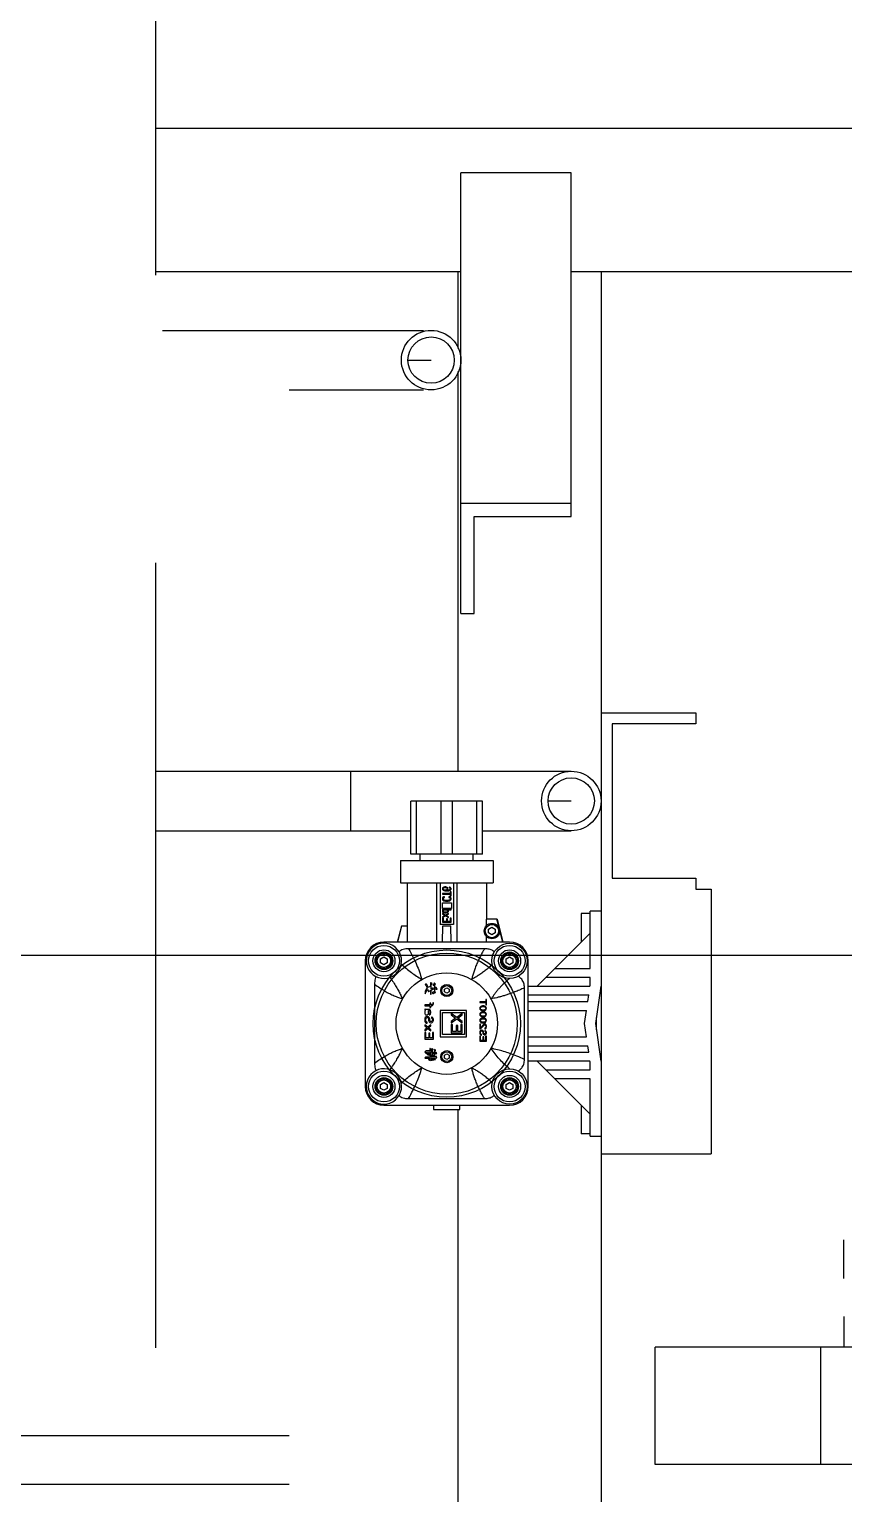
# Model space of a CAD drawing. Header units: millimetres. Extents: x 18255 to 228708, y -2217 to 146640.
# Drawn here: x 77490 to 77859, y 89417 to 90081 of the extents above; entities that cross this region are included whole.
import ezdxf

# ---------------------------------------------------------------- set-up
doc = ezdxf.new("R2010")
doc.units = ezdxf.units.MM
doc.layers.add('设备', color=8, linetype='Continuous')

msp = doc.modelspace()

# ---------------------------------------------------------------- linework, layer by layer
at = {"layer": '设备'}
for p, q in [((77546.96, 89969.83), (77546.96, 90428.33)), ((77904.66, 90036.33), (77546.96, 90036.33)), ((77685.31, 89816.33), (77685.31, 90016.33)), ((77735.31, 90016.33), (77685.31, 90016.33)), ((77735.31, 89860.33), (77735.31, 90016.33)), ((77685.31, 89971.33), (77546.96, 89971.33)), ((77683.91, 89971.33), (77683.91, 89936.56)), ((77904.66, 89971.33), (77735.31, 89971.33)), ((77748.91, 89971.33), (77748.91, 89378.58)), ((77550.01, 89944.83), (77668.4, 89944.83)), ((77661.31, 89931.33), (77671.81, 89931.33)), ((77683.91, 89926.11), (77683.91, 89744.83)), ((77607.41, 89917.83), (77668.4, 89917.83)), ((77735.31, 89866.33), (77685.31, 89866.33)), ((77691.31, 89816.33), (77691.31, 89860.33)), ((77691.31, 89860.33), (77735.31, 89860.33)), ((77546.96, 89483.33), (77546.96, 89839.33)), ((77685.31, 89816.33), (77691.31, 89816.33)), ((77748.91, 89771.33), (77791.91, 89771.33)), ((77791.91, 89771.33), (77791.91, 89766.33)), ((77753.91, 89766.33), (77753.91, 89696.33)), ((77791.91, 89766.33), (77753.91, 89766.33)), ((77546.96, 89744.83), (77735.41, 89744.83)), ((77635.41, 89717.83), (77635.41, 89744.83)), ((77662.62, 89707.28), (77662.62, 89731.28)), ((77695.19, 89731.28), (77662.62, 89731.28)), ((77665.22, 89707.28), (77665.22, 89731.28)), ((77676.31, 89707.28), (77676.31, 89731.28)), ((77681.51, 89707.28), (77681.51, 89731.28)), ((77692.6, 89707.28), (77692.6, 89731.28)), ((77695.19, 89707.28), (77695.19, 89731.28)), ((77725.18, 89731.33), (77735.41, 89731.33)), ((77546.96, 89717.83), (77662.62, 89717.83)), ((77695.19, 89717.83), (77735.41, 89717.83)), ((77657.91, 89704.28), (77657.91, 89694.28)), ((77657.91, 89704.28), (77699.91, 89704.28)), ((77695.19, 89707.28), (77662.62, 89707.28)), ((77666.91, 89704.28), (77666.91, 89707.28)), ((77690.91, 89704.28), (77690.91, 89707.28)), ((77699.91, 89704.28), (77699.91, 89694.28)), ((77657.91, 89694.28), (77699.91, 89694.28)), ((77660.91, 89694.28), (77660.91, 89674.77)), ((77674.41, 89667.33), (77674.41, 89694.28)), ((77675.91, 89694.28), (77675.91, 89675.28)), ((77676.99, 89691.88), (77676.91, 89691.63)), ((77676.91, 89691.63), (77676.91, 89691.38)), ((77676.91, 89691.38), (77676.99, 89691.13)), ((77677.25, 89692.13), (77676.99, 89691.88)), ((77676.99, 89691.13), (77677.25, 89690.88)), ((77677.59, 89692.28), (77677.25, 89692.13)), ((77677.25, 89690.88), (77677.59, 89690.73)), ((77677.33, 89691.68), (77677.42, 89691.83)), ((77677.33, 89691.33), (77677.33, 89691.68)), ((77677.42, 89691.18), (77677.33, 89691.33)), ((77677.42, 89691.83), (77677.59, 89691.98)), ((77677.59, 89691.03), (77677.42, 89691.18)), ((77678.01, 89692.38), (77677.59, 89692.28)), ((77677.59, 89691.98), (77677.84, 89692.08)), ((77677.84, 89690.93), (77677.59, 89691.03)), ((77677.84, 89692.08), (77678.1, 89692.13)), ((77678.1, 89690.88), (77677.84, 89690.93)), ((77678.44, 89692.38), (77678.01, 89692.38)), ((77678.1, 89692.13), (77678.35, 89692.13)), ((77678.35, 89690.88), (77678.1, 89690.88)), ((77678.35, 89692.13), (77678.61, 89692.08)), ((77678.61, 89690.93), (77678.35, 89690.88)), ((77678.87, 89692.28), (77678.44, 89692.38)), ((77678.61, 89692.08), (77678.78, 89691.98)), ((77678.78, 89691.03), (77678.61, 89690.93)), ((77678.78, 89691.98), (77678.95, 89691.83)), ((77678.95, 89691.18), (77678.78, 89691.03)), ((77679.12, 89692.13), (77678.87, 89692.28)), ((77678.95, 89691.83), (77679.04, 89691.68)), ((77679.04, 89691.33), (77678.95, 89691.18)), ((77679.04, 89691.68), (77679.04, 89691.33)), ((77679.04, 89690.83), (77679.38, 89691.13)), ((77679.21, 89690.83), (77679.04, 89690.83)), ((77679.38, 89691.88), (77679.12, 89692.13)), ((77679.72, 89690.88), (77679.21, 89690.83)), ((77679.46, 89691.63), (77679.38, 89691.88)), ((77679.38, 89691.13), (77679.46, 89691.38)), ((77679.46, 89691.38), (77679.46, 89691.63)), ((77679.97, 89690.93), (77679.72, 89690.88)), ((77680.23, 89692.23), (77679.97, 89692.28)), ((77679.97, 89692.28), (77679.97, 89692.03)), ((77679.97, 89692.03), (77680.23, 89691.93)), ((77680.23, 89691.03), (77679.97, 89690.93)), ((77680.57, 89692.08), (77680.23, 89692.23)), ((77680.23, 89691.93), (77680.4, 89691.78)), ((77680.4, 89691.18), (77680.23, 89691.03)), ((77680.23, 89690.73), (77680.57, 89690.88)), ((77680.4, 89691.78), (77680.48, 89691.63)), ((77680.48, 89691.33), (77680.4, 89691.18)), ((77680.48, 89691.63), (77680.48, 89691.33)), ((77680.82, 89691.83), (77680.57, 89692.08)), ((77680.57, 89690.88), (77680.82, 89691.13)), ((77680.91, 89691.58), (77680.82, 89691.83)), ((77680.82, 89691.13), (77680.91, 89691.38)), ((77680.91, 89691.38), (77680.91, 89691.58)), ((77681.91, 89694.28), (77681.91, 89675.28)), ((77683.41, 89694.28), (77683.41, 89667.33)), ((77696.91, 89694.28), (77696.91, 89677.77)), ((77753.91, 89696.33), (77791.91, 89696.33)), ((77791.91, 89696.33), (77791.91, 89691.33)), ((77791.91, 89691.33), (77798.91, 89691.33)), ((77798.91, 89691.33), (77798.91, 89571.33)), ((77676.91, 89689.38), (77676.91, 89689.08)), ((77680.48, 89689.38), (77676.91, 89689.38)), ((77676.91, 89689.08), (77680.48, 89689.08)), ((77676.99, 89687.43), (77676.91, 89687.18)), ((77676.91, 89687.18), (77676.91, 89686.73)), ((77676.91, 89686.73), (77676.99, 89686.48)), ((77676.91, 89682.63), (77676.91, 89685.13)), ((77676.91, 89685.13), (77681.07, 89685.13)), ((77677.16, 89687.63), (77676.99, 89687.43)), ((77676.99, 89686.48), (77677.16, 89686.28)), ((77677.5, 89687.83), (77677.16, 89687.63)), ((77677.16, 89686.28), (77677.5, 89686.08)), ((77677.42, 89687.18), (77677.5, 89687.38)), ((77677.42, 89686.73), (77677.42, 89687.18)), ((77677.5, 89686.53), (77677.42, 89686.73)), ((77677.93, 89687.88), (77677.5, 89687.83)), ((77677.5, 89687.38), (77677.67, 89687.53)), ((77677.67, 89686.38), (77677.5, 89686.53)), ((77677.5, 89686.08), (77677.84, 89685.98)), ((77677.59, 89690.73), (77678.01, 89690.63)), ((77677.67, 89687.53), (77677.93, 89687.58)), ((77677.93, 89686.28), (77677.67, 89686.38)), ((77677.84, 89685.98), (77678.27, 89685.93)), ((77677.93, 89687.58), (77677.93, 89687.88)), ((77678.27, 89686.23), (77677.93, 89686.28)), ((77678.01, 89690.63), (77678.61, 89690.58)), ((77679.55, 89686.23), (77678.27, 89686.23)), ((77678.27, 89685.93), (77679.55, 89685.93)), ((77678.61, 89690.58), (77679.21, 89690.58)), ((77679.21, 89690.58), (77679.8, 89690.63)), ((77679.89, 89686.28), (77679.55, 89686.23)), ((77679.55, 89685.93), (77679.97, 89685.98)), ((77679.8, 89690.63), (77680.23, 89690.73)), ((77680.31, 89687.83), (77679.89, 89687.88)), ((77679.89, 89687.88), (77679.89, 89687.58)), ((77679.89, 89687.58), (77680.14, 89687.53)), ((77680.14, 89686.38), (77679.89, 89686.28)), ((77679.97, 89685.98), (77680.31, 89686.08)), ((77680.14, 89687.53), (77680.31, 89687.38)), ((77680.31, 89686.53), (77680.14, 89686.38)), ((77680.65, 89687.63), (77680.31, 89687.83)), ((77680.31, 89687.38), (77680.4, 89687.18)), ((77680.4, 89686.73), (77680.31, 89686.53)), ((77680.31, 89686.08), (77680.65, 89686.28)), ((77680.4, 89687.18), (77680.4, 89686.73)), ((77680.48, 89690.18), (77680.48, 89689.38)), ((77680.91, 89690.18), (77680.48, 89690.18)), ((77680.48, 89689.08), (77680.48, 89688.28)), ((77680.48, 89688.28), (77680.91, 89688.28)), ((77680.82, 89687.43), (77680.65, 89687.63)), ((77680.65, 89686.28), (77680.82, 89686.48)), ((77680.91, 89687.18), (77680.82, 89687.43)), ((77680.82, 89686.48), (77680.91, 89686.73)), ((77680.91, 89688.28), (77680.91, 89690.18)), ((77680.91, 89686.73), (77680.91, 89687.18)), ((77681.07, 89685.13), (77681.07, 89682.63)), ((77681.07, 89682.63), (77676.91, 89682.63)), ((77676.91, 89682.23), (77676.91, 89681.98)), ((77680.91, 89682.23), (77676.91, 89682.23)), ((77676.91, 89681.98), (77677.42, 89681.98)), ((77676.99, 89681.73), (77676.91, 89681.53)), ((77676.91, 89681.53), (77676.91, 89681.23)), ((77676.91, 89681.23), (77676.99, 89681.03)), ((77678.27, 89679.53), (77676.91, 89680.23)), ((77676.91, 89680.23), (77676.91, 89679.93)), ((77676.91, 89679.93), (77678.01, 89679.38)), ((77678.01, 89679.38), (77676.91, 89678.83)), ((77676.91, 89678.53), (77678.27, 89679.23)), ((77676.91, 89678.83), (77676.91, 89678.53)), ((77676.91, 89678.13), (77676.91, 89676.33)), ((77677.42, 89678.13), (77676.91, 89678.13)), ((77677.08, 89681.83), (77676.99, 89681.73)), ((77676.99, 89681.03), (77677.16, 89680.88)), ((77677.25, 89681.93), (77677.08, 89681.83)), ((77677.16, 89680.88), (77677.42, 89680.73)), ((77677.42, 89681.98), (77677.25, 89681.93)), ((77677.33, 89681.53), (77677.42, 89681.73)), ((77677.33, 89681.33), (77677.33, 89681.53)), ((77677.42, 89681.13), (77677.33, 89681.33)), ((77677.42, 89681.73), (77677.59, 89681.88)), ((77677.59, 89680.98), (77677.42, 89681.13)), ((77677.42, 89680.73), (77677.59, 89680.68)), ((77677.42, 89676.63), (77677.42, 89678.13)), ((77677.59, 89681.88), (77677.84, 89681.98)), ((77678.01, 89680.88), (77677.59, 89680.98)), ((77677.59, 89680.68), (77677.93, 89680.63)), ((77677.84, 89681.98), (77678.69, 89681.98)), ((77677.93, 89680.63), (77678.61, 89680.63)), ((77678.52, 89680.88), (77678.01, 89680.88)), ((77679.63, 89680.23), (77678.27, 89679.53)), ((77678.27, 89679.23), (77679.63, 89678.53)), ((77678.78, 89680.93), (77678.52, 89680.88)), ((77678.52, 89679.38), (77679.63, 89679.93)), ((77679.63, 89678.83), (77678.52, 89679.38)), ((77678.61, 89680.63), (77678.95, 89680.68)), ((77678.69, 89681.98), (77678.95, 89681.88)), ((77679.04, 89681.03), (77678.78, 89680.93)), ((77678.78, 89677.93), (77678.78, 89676.63)), ((77679.29, 89677.93), (77678.78, 89677.93)), ((77678.95, 89681.88), (77679.12, 89681.73)), ((77678.95, 89680.68), (77679.12, 89680.73)), ((77679.21, 89681.23), (77679.04, 89681.03)), ((77679.29, 89681.93), (77679.12, 89681.98)), ((77679.12, 89681.98), (77680.91, 89681.98)), ((77679.12, 89681.73), (77679.21, 89681.53)), ((77679.12, 89680.73), (77679.38, 89680.88)), ((77679.21, 89681.53), (77679.21, 89681.23)), ((77679.46, 89681.83), (77679.29, 89681.93)), ((77679.29, 89676.63), (77679.29, 89677.93)), ((77679.38, 89680.88), (77679.55, 89681.03)), ((77679.55, 89681.73), (77679.46, 89681.83)), ((77679.63, 89681.53), (77679.55, 89681.73)), ((77679.55, 89681.03), (77679.63, 89681.23)), ((77679.63, 89681.23), (77679.63, 89681.53)), ((77679.63, 89679.93), (77679.63, 89680.23)), ((77679.63, 89678.53), (77679.63, 89678.83)), ((77680.4, 89678.13), (77680.4, 89676.63)), ((77680.91, 89678.13), (77680.4, 89678.13)), ((77680.91, 89681.98), (77680.91, 89682.23)), ((77680.91, 89676.33), (77680.91, 89678.13)), ((77696.84, 89677.77), (77696.84, 89674.7)), ((77701.74, 89677.77), (77696.84, 89677.77)), ((77704.28, 89667.33), (77701.66, 89677.77)), ((77701.74, 89677.77), (77704.38, 89667.33)), ((77739.91, 89680.33), (77739.91, 89667.33)), ((77743.91, 89680.33), (77739.91, 89680.33)), ((77743.91, 89655.33), (77743.91, 89681.33)), ((77748.91, 89681.33), (77743.91, 89681.33)), ((77658.41, 89674.77), (77656.53, 89667.33)), ((77656.62, 89667.33), (77658.49, 89674.77)), ((77658.41, 89674.77), (77660.98, 89674.77)), ((77660.98, 89674.77), (77660.98, 89667.33)), ((77681.91, 89675.28), (77675.91, 89675.28)), ((77676.91, 89676.33), (77680.91, 89676.33)), ((77676.96, 89667.33), (77677.12, 89674.77)), ((77677.12, 89674.77), (77680.69, 89674.77)), ((77678.78, 89676.63), (77677.42, 89676.63)), ((77680.4, 89676.63), (77679.29, 89676.63)), ((77680.86, 89667.33), (77680.69, 89674.77)), ((77697.89, 89673.21), (77699.41, 89674.08)), ((77697.89, 89671.46), (77697.89, 89673.21)), ((77699.41, 89670.58), (77697.89, 89671.46)), ((77699.41, 89674.08), (77700.92, 89673.21)), ((77700.92, 89671.46), (77699.41, 89670.58)), ((77700.92, 89673.21), (77700.92, 89671.46)), ((77743.91, 89671.33), (77719.91, 89647.33)), ((77707.41, 89667.33), (77650.41, 89667.33)), ((77696.02, 89664.33), (77661.59, 89664.33)), ((77696.84, 89669.97), (77696.84, 89667.33)), ((75211.3, 89661.33), (78468.6, 89661.33)), ((77641.91, 89658.83), (77641.91, 89601.83)), ((77648.89, 89659.71), (77650.41, 89660.58)), ((77648.89, 89657.96), (77648.89, 89659.71)), ((77650.41, 89657.08), (77648.89, 89657.96)), ((77650.41, 89660.58), (77651.92, 89659.71)), ((77651.92, 89657.96), (77650.41, 89657.08)), ((77651.92, 89659.71), (77651.92, 89657.96)), ((77705.89, 89659.71), (77707.41, 89660.58)), ((77705.89, 89657.96), (77705.89, 89659.71)), ((77707.41, 89657.08), (77705.89, 89657.96)), ((77707.41, 89660.58), (77708.92, 89659.71)), ((77708.92, 89657.96), (77707.41, 89657.08)), ((77708.92, 89659.71), (77708.92, 89657.96)), ((77715.91, 89601.83), (77715.91, 89658.83)), ((77743.91, 89651.33), (77723.91, 89651.33)), ((77727.91, 89655.33), (77743.91, 89655.33)), ((77743.91, 89647.68), (77743.91, 89651.33)), ((77646.16, 89648.22), (77646.16, 89612.45)), ((77669.19, 89644.96), (77669.1, 89644)), ((77669.29, 89648.2), (77669.19, 89648.1)), ((77669.19, 89648.1), (77669.19, 89648.01)), ((77669.19, 89648.01), (77669.57, 89647.44)), ((77669.48, 89645.63), (77669.19, 89644.96)), ((77669.67, 89648.21), (77669.29, 89648.2)), ((77669.29, 89644.1), (77669.38, 89644.49)), ((77669.38, 89644.49), (77669.67, 89645.06)), ((77669.76, 89646.11), (77669.48, 89645.63)), ((77669.57, 89647.44), (77670.05, 89646.5)), ((77669.86, 89648.02), (77669.67, 89648.21)), ((77669.67, 89645.06), (77669.86, 89645.54)), ((77670.05, 89646.5), (77669.76, 89646.11)), ((77670.05, 89647.74), (77669.86, 89648.02)), ((77669.86, 89645.54), (77670.24, 89646.02)), ((77670.43, 89646.79), (77670.05, 89647.74)), ((77670.24, 89646.02), (77670.53, 89645.27)), ((77671.57, 89647.38), (77670.43, 89646.79)), ((77670.53, 89645.27), (77670.53, 89644.89)), ((77670.53, 89644.89), (77670.62, 89644.89)), ((77670.62, 89644.89), (77671.57, 89645.38)), ((77671.76, 89648.91), (77671.57, 89648.81)), ((77671.57, 89648.81), (77671.57, 89647.38)), ((77671.57, 89645.38), (77671.57, 89643.76)), ((77672.24, 89648.44), (77671.76, 89648.91)), ((77671.86, 89648.15), (77672.24, 89648.35)), ((77671.86, 89645.96), (77671.86, 89648.15)), ((77672.53, 89646.35), (77671.86, 89645.96)), ((77671.86, 89645.48), (77673.1, 89646.07)), ((77671.86, 89643.67), (77671.86, 89645.48)), ((77672.24, 89648.35), (77672.24, 89648.44)), ((77672.53, 89644.54), (77672.43, 89644.44)), ((77672.43, 89644.44), (77672.43, 89644.16)), ((77672.81, 89646.64), (77672.53, 89646.35)), ((77672.81, 89644.64), (77672.53, 89644.54)), ((77673, 89648.17), (77672.72, 89647.88)), ((77672.72, 89647.69), (77673.29, 89647.98)), ((77672.72, 89647.88), (77672.72, 89647.69)), ((77673.1, 89646.07), (77672.81, 89646.64)), ((77673, 89644.74), (77672.81, 89644.64)), ((77673.1, 89648.46), (77673, 89648.17)), ((77673.29, 89644.74), (77673, 89644.74)), ((77673.19, 89648.65), (77673.1, 89648.46)), ((77673.29, 89648.74), (77673.19, 89648.65)), ((77673.19, 89644.27), (77673.29, 89644.36)), ((77673.76, 89648.28), (77673.29, 89648.74)), ((77673.29, 89647.98), (77673.29, 89644.74)), ((77673.29, 89644.36), (77673.57, 89644.37)), ((77673.57, 89647.99), (77673.76, 89648.18)), ((77673.57, 89646.37), (77673.57, 89647.99)), ((77673.86, 89646.66), (77673.57, 89646.37)), ((77673.57, 89646.27), (77673.76, 89646.09)), ((77673.57, 89644.65), (77673.57, 89646.27)), ((77673.86, 89644.56), (77673.57, 89644.65)), ((77673.57, 89644.37), (77673.76, 89644.47)), ((77673.76, 89648.18), (77673.76, 89648.28)), ((77673.76, 89646.09), (77673.96, 89646.09)), ((77673.76, 89644.47), (77673.86, 89644.47)), ((77674.05, 89646.66), (77673.86, 89646.66)), ((77673.86, 89644.47), (77673.86, 89644.56)), ((77673.96, 89646.09), (77674.15, 89646)), ((77674.24, 89646.57), (77674.05, 89646.66)), ((77674.15, 89646), (77674.43, 89645.91)), ((77674.34, 89646.29), (77674.24, 89646.57)), ((77674.53, 89645.91), (77674.34, 89646.29)), ((77674.43, 89645.91), (77674.53, 89645.81)), ((77674.53, 89645.81), (77674.53, 89645.91)), ((77677.83, 89645.96), (77678.91, 89646.58)), ((77677.83, 89644.71), (77677.83, 89645.96)), ((77678.91, 89644.08), (77677.83, 89644.71)), ((77678.91, 89646.58), (77679.99, 89645.96)), ((77679.99, 89644.71), (77678.91, 89644.08)), ((77679.99, 89645.96), (77679.99, 89644.71)), ((77714.16, 89614.11), (77714.16, 89646.56)), ((77715.91, 89647.33), (77743.86, 89647.33)), ((77743.86, 89647.33), (77743.91, 89647.68)), ((77746.52, 89630.33), (77748.91, 89647.33)), ((77668.91, 89638.83), (77668.91, 89638.42)), ((77671.29, 89638.83), (77668.91, 89638.83)), ((77668.91, 89638.42), (77671.29, 89638.42)), ((77669.1, 89644), (77669.19, 89643.91)), ((77669.19, 89643.91), (77669.29, 89644.1)), ((77671.29, 89639.58), (77671.29, 89638.83)), ((77671.63, 89639.58), (77671.29, 89639.58)), ((77671.29, 89638.42), (77671.29, 89637.58)), ((77671.57, 89643.76), (77671.86, 89643.67)), ((77671.63, 89638.83), (77671.63, 89639.58)), ((77672.06, 89638.83), (77671.63, 89638.83)), ((77671.63, 89637.58), (77671.63, 89638.42)), ((77671.63, 89638.42), (77672.14, 89638.42)), ((77672.31, 89638.92), (77672.06, 89638.83)), ((77672.14, 89638.42), (77672.4, 89638.5)), ((77672.48, 89639.08), (77672.31, 89638.92)), ((77672.4, 89638.5), (77672.65, 89638.67)), ((77672.43, 89644.16), (77672.62, 89643.97)), ((77672.57, 89639.25), (77672.48, 89639.08)), ((77672.65, 89639.75), (77672.57, 89639.25)), ((77672.62, 89643.97), (77672.81, 89643.97)), ((77672.91, 89639.75), (77672.65, 89639.75)), ((77672.65, 89638.67), (77672.82, 89639)), ((77672.81, 89643.97), (77672.91, 89644.07)), ((77672.82, 89639), (77672.91, 89639.42)), ((77672.91, 89644.07), (77673, 89644.26)), ((77672.91, 89639.42), (77672.91, 89639.75)), ((77673, 89644.26), (77673.19, 89644.27)), ((77693.91, 89640.27), (77693.91, 89639.9)), ((77696.59, 89640.27), (77693.91, 89640.27)), ((77693.91, 89639.9), (77696.59, 89639.9)), ((77693.97, 89637.65), (77693.91, 89637.27)), ((77694.16, 89637.96), (77693.97, 89637.65)), ((77694.35, 89638.15), (77694.16, 89637.96)), ((77694.29, 89637.58), (77694.42, 89637.77)), ((77694.61, 89638.27), (77694.35, 89638.15)), ((77694.42, 89637.77), (77694.8, 89638.02)), ((77694.8, 89638.33), (77694.61, 89638.27)), ((77695.12, 89638.4), (77694.8, 89638.33)), ((77694.8, 89638.02), (77695.18, 89638.08)), ((77695.69, 89638.4), (77695.12, 89638.4)), ((77695.18, 89638.08), (77695.63, 89638.08)), ((77695.63, 89638.08), (77696.01, 89638.02)), ((77696.01, 89638.33), (77695.69, 89638.4)), ((77696.21, 89638.27), (77696.01, 89638.33)), ((77696.01, 89638.02), (77696.4, 89637.77)), ((77696.46, 89638.15), (77696.21, 89638.27)), ((77696.4, 89637.77), (77696.52, 89637.58)), ((77696.65, 89637.96), (77696.46, 89638.15)), ((77696.59, 89641.27), (77696.59, 89640.27)), ((77696.91, 89641.27), (77696.59, 89641.27)), ((77696.59, 89639.9), (77696.59, 89638.9)), ((77696.59, 89638.9), (77696.91, 89638.9)), ((77696.84, 89637.65), (77696.65, 89637.96)), ((77696.91, 89637.27), (77696.84, 89637.65)), ((77696.91, 89638.9), (77696.91, 89641.27)), ((77715.91, 89643.33), (77743.3, 89643.33)), ((77715.91, 89640.33), (77742.87, 89640.33)), ((77742.87, 89640.33), (77743.3, 89643.33)), ((77669.16, 89636.83), (77668.91, 89636.92)), ((77668.91, 89636.92), (77668.91, 89636.5)), ((77668.91, 89636.5), (77669.08, 89636.42)), ((77668.99, 89636), (77668.91, 89635.58)), ((77668.91, 89635.58), (77668.91, 89635.08)), ((77668.91, 89635.08), (77668.99, 89634.75)), ((77668.99, 89632.75), (77668.91, 89632.33)), ((77668.91, 89632.33), (77668.91, 89631.67)), ((77668.91, 89631.67), (77668.99, 89631.25)), ((77669.16, 89636.25), (77668.99, 89636)), ((77668.99, 89634.75), (77669.08, 89634.58)), ((77669.16, 89633.08), (77668.99, 89632.75)), ((77668.99, 89631.25), (77669.25, 89630.83)), ((77669.08, 89636.42), (77669.33, 89636.33)), ((77669.08, 89634.58), (77669.33, 89634.33)), ((77669.59, 89636.75), (77669.16, 89636.83)), ((77669.33, 89636.33), (77669.16, 89636.25)), ((77669.5, 89633.42), (77669.16, 89633.08)), ((77669.33, 89634.33), (77669.67, 89634.25)), ((77669.42, 89632.33), (77669.5, 89632.67)), ((77669.42, 89631.67), (77669.42, 89632.33)), ((77669.5, 89631.33), (77669.42, 89631.67)), ((77669.84, 89633.58), (77669.5, 89633.42)), ((77669.5, 89632.67), (77669.67, 89632.92)), ((77669.76, 89631.08), (77669.5, 89631.33)), ((77670.95, 89636.75), (77669.59, 89636.75)), ((77669.67, 89634.25), (77669.93, 89634.25)), ((77669.67, 89632.92), (77669.93, 89633.08)), ((77670.01, 89631), (77669.76, 89631.08)), ((77670.27, 89633.58), (77669.84, 89633.58)), ((77669.93, 89634.25), (77670.27, 89634.42)), ((77669.93, 89633.08), (77670.18, 89633.08)), ((77670.01, 89630.5), (77670.01, 89631)), ((77670.18, 89633.08), (77670.44, 89632.92)), ((77670.27, 89634.42), (77670.44, 89634.58)), ((77670.61, 89633.42), (77670.27, 89633.58)), ((77670.44, 89634.58), (77670.61, 89634.92)), ((77670.44, 89632.92), (77670.61, 89632.67)), ((77670.61, 89634.92), (77670.69, 89635.42)), ((77670.95, 89633.08), (77670.61, 89633.42)), ((77670.61, 89632.67), (77670.69, 89632.33)), ((77670.69, 89635.42), (77670.69, 89636.33)), ((77670.69, 89636.33), (77670.95, 89636.33)), ((77670.69, 89632.33), (77670.69, 89631.83)), ((77670.69, 89631.83), (77670.78, 89631.5)), ((77670.78, 89631.5), (77670.95, 89631.17)), ((77671.21, 89636.67), (77670.95, 89636.75)), ((77670.95, 89636.33), (77671.12, 89636.25)), ((77671.12, 89634.75), (77670.95, 89634.67)), ((77670.95, 89634.67), (77670.95, 89634.25)), ((77670.95, 89634.25), (77671.12, 89634.25)), ((77671.12, 89632.75), (77670.95, 89633.08)), ((77670.95, 89631.17), (77671.29, 89630.83)), ((77671.12, 89636.25), (77671.21, 89636.08)), ((77671.21, 89634.92), (77671.12, 89634.75)), ((77671.12, 89634.25), (77671.29, 89634.33)), ((77671.21, 89632.33), (77671.12, 89632.75)), ((77671.38, 89636.5), (77671.21, 89636.67)), ((77671.21, 89636.08), (77671.29, 89635.75)), ((77671.29, 89635.25), (77671.21, 89634.92)), ((77671.21, 89631.83), (77671.21, 89632.33)), ((77671.29, 89631.58), (77671.21, 89631.83)), ((77671.29, 89637.58), (77671.63, 89637.58)), ((77671.29, 89635.75), (77671.29, 89635.25)), ((77671.29, 89634.33), (77671.46, 89634.5)), ((77671.46, 89631.33), (77671.29, 89631.58)), ((77671.55, 89636.25), (77671.38, 89636.5)), ((77671.46, 89634.5), (77671.55, 89634.67)), ((77671.72, 89631.25), (77671.46, 89631.33)), ((77671.63, 89635.75), (77671.55, 89636.25)), ((77671.55, 89634.67), (77671.63, 89635.25)), ((77671.63, 89635.25), (77671.63, 89635.75)), ((77671.89, 89631.25), (77671.72, 89631.25)), ((77672.14, 89631.33), (77671.89, 89631.25)), ((77672.23, 89633.25), (77671.97, 89633.33)), ((77671.97, 89633.33), (77671.97, 89632.83)), ((77671.97, 89632.83), (77672.14, 89632.75)), ((77672.14, 89632.75), (77672.31, 89632.58)), ((77672.31, 89631.58), (77672.14, 89631.33)), ((77672.57, 89633), (77672.23, 89633.25)), ((77672.31, 89632.58), (77672.4, 89632.33)), ((77672.4, 89631.83), (77672.31, 89631.58)), ((77672.31, 89630.83), (77672.65, 89631.17)), ((77672.4, 89632.33), (77672.4, 89631.83)), ((77672.82, 89632.67), (77672.57, 89633)), ((77672.65, 89631.17), (77672.82, 89631.5)), ((77672.91, 89632.25), (77672.82, 89632.67)), ((77672.82, 89631.5), (77672.91, 89631.83)), ((77672.91, 89631.83), (77672.91, 89632.25)), ((77675.91, 89636.33), (77675.91, 89624.33)), ((77687.91, 89636.33), (77675.91, 89636.33)), ((77676.91, 89625.33), (77676.91, 89635.33)), ((77676.91, 89635.33), (77686.91, 89635.33)), ((77683.46, 89633.11), (77680.91, 89634.88)), ((77680.91, 89634.88), (77680.91, 89634.26)), ((77680.91, 89634.26), (77682.93, 89632.8)), ((77682.93, 89632.8), (77680.91, 89631.34)), ((77680.91, 89630.72), (77683.46, 89632.49)), ((77680.91, 89631.34), (77680.91, 89630.72)), ((77685.91, 89634.88), (77683.46, 89633.11)), ((77683.46, 89632.49), (77685.91, 89630.72)), ((77683.89, 89632.8), (77685.91, 89634.26)), ((77685.91, 89631.34), (77683.89, 89632.8)), ((77685.91, 89634.26), (77685.91, 89634.88)), ((77685.91, 89630.72), (77685.91, 89631.34)), ((77686.91, 89635.33), (77686.91, 89625.33)), ((77687.91, 89624.33), (77687.91, 89636.33)), ((77693.91, 89637.27), (77693.97, 89636.9)), ((77693.97, 89634.9), (77693.91, 89634.52)), ((77693.91, 89634.52), (77693.97, 89634.15)), ((77693.97, 89632.15), (77693.91, 89631.77)), ((77693.91, 89631.77), (77693.97, 89631.4)), ((77693.97, 89636.9), (77694.16, 89636.58)), ((77694.16, 89635.21), (77693.97, 89634.9)), ((77693.97, 89634.15), (77694.16, 89633.83)), ((77694.16, 89632.46), (77693.97, 89632.15)), ((77693.97, 89631.4), (77694.16, 89631.08)), ((77694.16, 89636.58), (77694.35, 89636.4)), ((77694.35, 89635.4), (77694.16, 89635.21)), ((77694.16, 89633.83), (77694.35, 89633.65)), ((77694.35, 89632.65), (77694.16, 89632.46)), ((77694.16, 89631.08), (77694.35, 89630.9)), ((77694.23, 89637.27), (77694.29, 89637.58)), ((77694.29, 89636.96), (77694.23, 89637.27)), ((77694.23, 89634.52), (77694.29, 89634.83)), ((77694.29, 89634.21), (77694.23, 89634.52)), ((77694.23, 89631.77), (77694.29, 89632.08)), ((77694.29, 89631.46), (77694.23, 89631.77)), ((77694.42, 89636.77), (77694.29, 89636.96)), ((77694.29, 89634.83), (77694.42, 89635.02)), ((77694.42, 89634.02), (77694.29, 89634.21)), ((77694.29, 89632.08), (77694.42, 89632.27)), ((77694.42, 89631.27), (77694.29, 89631.46)), ((77694.35, 89636.4), (77694.61, 89636.27)), ((77694.61, 89635.52), (77694.35, 89635.4)), ((77694.35, 89633.65), (77694.61, 89633.52)), ((77694.61, 89632.77), (77694.35, 89632.65)), ((77694.8, 89636.52), (77694.42, 89636.77)), ((77694.42, 89635.02), (77694.8, 89635.27)), ((77694.8, 89633.77), (77694.42, 89634.02)), ((77694.42, 89632.27), (77694.8, 89632.52)), ((77694.8, 89631.02), (77694.42, 89631.27)), ((77694.61, 89636.27), (77694.8, 89636.21)), ((77694.8, 89635.58), (77694.61, 89635.52)), ((77694.61, 89633.52), (77694.8, 89633.46)), ((77694.8, 89632.83), (77694.61, 89632.77)), ((77695.18, 89636.46), (77694.8, 89636.52)), ((77694.8, 89636.21), (77695.12, 89636.15)), ((77695.12, 89635.65), (77694.8, 89635.58)), ((77694.8, 89635.27), (77695.18, 89635.33)), ((77695.18, 89633.71), (77694.8, 89633.77)), ((77694.8, 89633.46), (77695.12, 89633.4)), ((77695.12, 89632.9), (77694.8, 89632.83)), ((77694.8, 89632.52), (77695.18, 89632.58)), ((77695.18, 89630.96), (77694.8, 89631.02)), ((77695.12, 89636.15), (77695.69, 89636.15)), ((77695.69, 89635.65), (77695.12, 89635.65)), ((77695.12, 89633.4), (77695.69, 89633.4)), ((77695.69, 89632.9), (77695.12, 89632.9)), ((77695.63, 89636.46), (77695.18, 89636.46)), ((77695.18, 89635.33), (77695.63, 89635.33)), ((77695.63, 89633.71), (77695.18, 89633.71)), ((77695.18, 89632.58), (77695.63, 89632.58)), ((77696.01, 89636.52), (77695.63, 89636.46)), ((77695.63, 89635.33), (77696.01, 89635.27)), ((77696.01, 89633.77), (77695.63, 89633.71)), ((77695.63, 89632.58), (77696.01, 89632.52)), ((77696.01, 89631.02), (77695.63, 89630.96)), ((77695.69, 89636.15), (77696.01, 89636.21)), ((77696.01, 89635.58), (77695.69, 89635.65)), ((77695.69, 89633.4), (77696.01, 89633.46)), ((77696.01, 89632.83), (77695.69, 89632.9)), ((77696.4, 89636.77), (77696.01, 89636.52)), ((77696.01, 89636.21), (77696.21, 89636.27)), ((77696.21, 89635.52), (77696.01, 89635.58)), ((77696.01, 89635.27), (77696.4, 89635.02)), ((77696.4, 89634.02), (77696.01, 89633.77)), ((77696.01, 89633.46), (77696.21, 89633.52)), ((77696.21, 89632.77), (77696.01, 89632.83)), ((77696.01, 89632.52), (77696.4, 89632.27)), ((77696.4, 89631.27), (77696.01, 89631.02)), ((77696.21, 89636.27), (77696.46, 89636.4)), ((77696.46, 89635.4), (77696.21, 89635.52)), ((77696.21, 89633.52), (77696.46, 89633.65)), ((77696.46, 89632.65), (77696.21, 89632.77)), ((77696.52, 89636.96), (77696.4, 89636.77)), ((77696.4, 89635.02), (77696.52, 89634.83)), ((77696.52, 89634.21), (77696.4, 89634.02)), ((77696.4, 89632.27), (77696.52, 89632.08)), ((77696.52, 89631.46), (77696.4, 89631.27)), ((77696.46, 89636.4), (77696.65, 89636.58)), ((77696.65, 89635.21), (77696.46, 89635.4)), ((77696.46, 89633.65), (77696.65, 89633.83)), ((77696.65, 89632.46), (77696.46, 89632.65)), ((77696.46, 89630.9), (77696.65, 89631.08)), ((77696.52, 89637.58), (77696.59, 89637.27)), ((77696.59, 89637.27), (77696.52, 89636.96)), ((77696.52, 89634.83), (77696.59, 89634.52)), ((77696.59, 89634.52), (77696.52, 89634.21)), ((77696.52, 89632.08), (77696.59, 89631.77)), ((77696.59, 89631.77), (77696.52, 89631.46)), ((77696.65, 89636.58), (77696.84, 89636.9)), ((77696.84, 89634.9), (77696.65, 89635.21)), ((77696.65, 89633.83), (77696.84, 89634.15)), ((77696.84, 89632.15), (77696.65, 89632.46)), ((77696.65, 89631.08), (77696.84, 89631.4)), ((77696.84, 89636.9), (77696.91, 89637.27)), ((77696.91, 89634.52), (77696.84, 89634.9)), ((77696.84, 89634.15), (77696.91, 89634.52)), ((77696.91, 89631.77), (77696.84, 89632.15)), ((77696.84, 89631.4), (77696.91, 89631.77)), ((77715.91, 89636.33), (77742.31, 89636.33)), ((77741.47, 89630.33), (77742.31, 89636.33)), ((77746.91, 89627.57), (77746.91, 89633.1)), ((77670.27, 89628.67), (77668.91, 89629.83)), ((77668.91, 89629.83), (77668.91, 89629.33)), ((77668.91, 89629.33), (77670.01, 89628.42)), ((77670.01, 89628.42), (77668.91, 89627.5)), ((77668.91, 89627), (77670.27, 89628.17)), ((77668.91, 89627.5), (77668.91, 89627)), ((77668.91, 89626.33), (77668.91, 89623.33)), ((77669.42, 89626.33), (77668.91, 89626.33)), ((77669.25, 89630.83), (77669.67, 89630.58)), ((77669.42, 89623.83), (77669.42, 89626.33)), ((77669.67, 89630.58), (77670.01, 89630.5)), ((77671.63, 89629.83), (77670.27, 89628.67)), ((77670.27, 89628.17), (77671.63, 89627)), ((77670.52, 89628.42), (77671.63, 89629.33)), ((77671.63, 89627.5), (77670.52, 89628.42)), ((77670.78, 89626), (77670.78, 89623.83)), ((77671.29, 89626), (77670.78, 89626)), ((77671.29, 89630.83), (77671.63, 89630.75)), ((77671.29, 89623.83), (77671.29, 89626)), ((77671.63, 89630.75), (77671.97, 89630.75)), ((77671.63, 89629.33), (77671.63, 89629.83)), ((77671.63, 89627), (77671.63, 89627.5)), ((77671.97, 89630.75), (77672.31, 89630.83)), ((77672.4, 89626.33), (77672.4, 89623.83)), ((77672.91, 89626.33), (77672.4, 89626.33)), ((77672.91, 89623.33), (77672.91, 89626.33)), ((77686.91, 89625.33), (77676.91, 89625.33)), ((77680.91, 89629.88), (77680.91, 89626.13)), ((77681.55, 89629.88), (77680.91, 89629.88)), ((77680.91, 89626.13), (77685.91, 89626.13)), ((77681.55, 89626.76), (77681.55, 89629.88)), ((77683.25, 89626.76), (77681.55, 89626.76)), ((77683.25, 89629.47), (77683.25, 89626.76)), ((77683.89, 89629.47), (77683.25, 89629.47)), ((77683.89, 89626.76), (77683.89, 89629.47)), ((77685.27, 89626.76), (77683.89, 89626.76)), ((77685.27, 89629.88), (77685.27, 89626.76)), ((77685.91, 89629.88), (77685.27, 89629.88)), ((77685.91, 89626.13), (77685.91, 89629.88)), ((77693.91, 89630.15), (77693.91, 89627.9)), ((77694.23, 89630.15), (77693.91, 89630.15)), ((77693.91, 89627.9), (77694.23, 89627.9)), ((77693.97, 89626.77), (77693.91, 89626.46)), ((77693.91, 89626.46), (77693.91, 89625.96)), ((77693.91, 89625.96), (77693.97, 89625.65)), ((77693.91, 89624.58), (77693.91, 89622.33)), ((77694.29, 89624.58), (77693.91, 89624.58)), ((77694.1, 89627.02), (77693.97, 89626.77)), ((77693.97, 89625.65), (77694.16, 89625.33)), ((77694.35, 89627.27), (77694.1, 89627.02)), ((77694.16, 89625.33), (77694.48, 89625.15)), ((77694.23, 89628.4), (77694.23, 89630.15)), ((77695.63, 89629.96), (77694.23, 89628.4)), ((77694.23, 89627.9), (77695.82, 89629.65)), ((77694.29, 89626.46), (77694.35, 89626.71)), ((77694.29, 89625.96), (77694.29, 89626.46)), ((77694.35, 89625.71), (77694.29, 89625.96)), ((77694.29, 89622.71), (77694.29, 89624.58)), ((77694.35, 89630.9), (77694.61, 89630.77)), ((77694.61, 89627.4), (77694.35, 89627.27)), ((77694.35, 89626.71), (77694.48, 89626.9)), ((77694.55, 89625.52), (77694.35, 89625.71)), ((77694.48, 89626.9), (77694.67, 89627.02)), ((77694.48, 89625.15), (77694.74, 89625.08)), ((77694.74, 89625.46), (77694.55, 89625.52)), ((77694.61, 89630.77), (77694.8, 89630.71)), ((77694.93, 89627.4), (77694.61, 89627.4)), ((77694.67, 89627.02), (77694.87, 89627.02)), ((77694.74, 89625.08), (77694.74, 89625.46)), ((77694.8, 89630.71), (77695.12, 89630.65)), ((77694.87, 89627.02), (77695.06, 89626.9)), ((77695.18, 89627.27), (77694.93, 89627.4)), ((77695.06, 89626.9), (77695.18, 89626.71)), ((77695.12, 89630.65), (77695.69, 89630.65)), ((77695.63, 89630.96), (77695.18, 89630.96)), ((77695.44, 89627.02), (77695.18, 89627.27)), ((77695.18, 89626.71), (77695.25, 89626.46)), ((77695.25, 89626.46), (77695.25, 89626.08)), ((77695.25, 89626.08), (77695.31, 89625.83)), ((77695.31, 89625.83), (77695.44, 89625.58)), ((77695.57, 89626.77), (77695.44, 89627.02)), ((77695.44, 89625.58), (77695.69, 89625.33)), ((77695.63, 89626.46), (77695.57, 89626.77)), ((77695.82, 89630.08), (77695.63, 89629.96)), ((77695.63, 89626.08), (77695.63, 89626.46)), ((77695.69, 89625.9), (77695.63, 89626.08)), ((77695.69, 89630.65), (77696.01, 89630.71)), ((77695.82, 89625.71), (77695.69, 89625.9)), ((77695.69, 89625.33), (77695.95, 89625.27)), ((77696.08, 89630.15), (77695.82, 89630.08)), ((77695.82, 89629.65), (77696.08, 89629.77)), ((77696.01, 89625.65), (77695.82, 89625.71)), ((77695.95, 89625.27), (77696.21, 89625.27)), ((77696.01, 89630.71), (77696.21, 89630.77)), ((77696.14, 89625.65), (77696.01, 89625.65)), ((77696.21, 89630.15), (77696.08, 89630.15)), ((77696.08, 89629.77), (77696.21, 89629.77)), ((77696.33, 89625.71), (77696.14, 89625.65)), ((77696.21, 89630.77), (77696.46, 89630.9)), ((77696.46, 89630.08), (77696.21, 89630.15)), ((77696.21, 89629.77), (77696.4, 89629.65)), ((77696.4, 89628.4), (77696.21, 89628.27)), ((77696.21, 89628.27), (77696.21, 89627.96)), ((77696.21, 89627.96), (77696.46, 89628.02)), ((77696.4, 89627.15), (77696.21, 89627.21)), ((77696.21, 89627.21), (77696.21, 89626.83)), ((77696.21, 89626.83), (77696.33, 89626.77)), ((77696.21, 89625.27), (77696.46, 89625.33)), ((77696.33, 89626.77), (77696.46, 89626.65)), ((77696.46, 89625.9), (77696.33, 89625.71)), ((77696.4, 89629.65), (77696.52, 89629.46)), ((77696.52, 89628.58), (77696.4, 89628.4)), ((77696.65, 89626.96), (77696.4, 89627.15)), ((77696.72, 89629.83), (77696.46, 89630.08)), ((77696.46, 89628.02), (77696.72, 89628.27)), ((77696.46, 89626.65), (77696.52, 89626.46)), ((77696.52, 89626.08), (77696.46, 89625.9)), ((77696.46, 89625.33), (77696.72, 89625.58)), ((77696.52, 89629.46), (77696.59, 89629.15)), ((77696.59, 89628.9), (77696.52, 89628.58)), ((77696.52, 89626.46), (77696.52, 89626.08)), ((77696.52, 89624.58), (77696.52, 89622.71)), ((77696.91, 89624.58), (77696.52, 89624.58)), ((77696.59, 89629.15), (77696.59, 89628.9)), ((77696.84, 89626.71), (77696.65, 89626.96)), ((77696.84, 89629.58), (77696.72, 89629.83)), ((77696.72, 89628.27), (77696.84, 89628.52)), ((77696.72, 89625.58), (77696.84, 89625.83)), ((77696.91, 89629.21), (77696.84, 89629.58)), ((77696.84, 89628.52), (77696.91, 89628.96)), ((77696.91, 89626.4), (77696.84, 89626.71)), ((77696.84, 89625.83), (77696.91, 89626.08)), ((77696.91, 89628.96), (77696.91, 89629.21)), ((77696.91, 89626.08), (77696.91, 89626.4)), ((77696.91, 89622.33), (77696.91, 89624.58)), ((77742.31, 89624.33), (77741.47, 89630.33)), ((77748.91, 89613.33), (77746.52, 89630.33)), ((77668.91, 89623.33), (77672.91, 89623.33)), ((77669.29, 89617.82), (77669, 89617.34)), ((77669.57, 89617.92), (77669.29, 89617.82)), ((77670.78, 89623.83), (77669.42, 89623.83)), ((77671.29, 89617.95), (77669.57, 89617.92)), ((77672.4, 89623.83), (77671.29, 89623.83)), ((77671.38, 89619.09), (77671.29, 89619)), ((77671.29, 89619), (77671.29, 89617.95)), ((77671.86, 89618.62), (77671.38, 89619.09)), ((77671.48, 89618.24), (77671.86, 89618.53)), ((77671.48, 89617.95), (77671.48, 89618.24)), ((77671.76, 89617.96), (77671.48, 89617.95)), ((77671.86, 89618.05), (77671.76, 89617.96)), ((77671.86, 89618.53), (77671.86, 89618.62)), ((77671.96, 89618.05), (77671.86, 89618.05)), ((77672.15, 89617.58), (77671.96, 89618.05)), ((77672.34, 89619.01), (77672.15, 89618.91)), ((77672.15, 89618.91), (77672.15, 89617.58)), ((77672.81, 89618.55), (77672.34, 89619.01)), ((77672.43, 89618.25), (77672.81, 89618.45)), ((77672.43, 89617.21), (77672.43, 89618.25)), ((77672.81, 89618.45), (77672.81, 89618.55)), ((77673.38, 89618.65), (77673.29, 89618.55)), ((77673.29, 89618.55), (77673.29, 89617.22)), ((77673.86, 89618.28), (77673.38, 89618.65)), ((77673.48, 89617.89), (77673.86, 89618.18)), ((77673.48, 89617.22), (77673.48, 89617.89)), ((77673.86, 89618.18), (77673.86, 89618.28)), ((77675.91, 89624.33), (77687.91, 89624.33)), ((77693.91, 89622.33), (77696.91, 89622.33)), ((77695.31, 89622.71), (77694.29, 89622.71)), ((77695.31, 89624.33), (77695.31, 89622.71)), ((77695.69, 89624.33), (77695.31, 89624.33)), ((77695.69, 89622.71), (77695.69, 89624.33)), ((77696.52, 89622.71), (77695.69, 89622.71)), ((77715.91, 89624.33), (77742.31, 89624.33)), ((77715.91, 89620.33), (77742.87, 89620.33)), ((77743.3, 89617.33), (77742.87, 89620.33)), ((77669, 89617.34), (77669.1, 89617.24)), ((77669.29, 89615.15), (77669, 89614.76)), ((77669, 89614.76), (77669.1, 89614.67)), ((77669.1, 89617.24), (77669.29, 89617.15)), ((77669.1, 89614.67), (77671.1, 89614.71)), ((77669.29, 89617.15), (77669.57, 89616.87)), ((77671.38, 89615.19), (77669.29, 89615.15)), ((77669.57, 89616.87), (77669.67, 89616.59)), ((77669.67, 89616.59), (77669.76, 89616.59)), ((77669.76, 89617.35), (77669.86, 89617.45)), ((77669.76, 89616.59), (77669.76, 89617.35)), ((77669.86, 89617.45), (77671.29, 89617.47)), ((77670.15, 89616.69), (77669.96, 89616.59)), ((77669.96, 89616.59), (77669.96, 89616.4)), ((77669.96, 89616.4), (77670.15, 89616.31)), ((77670.34, 89616.88), (77670.15, 89616.69)), ((77670.15, 89616.31), (77670.34, 89616.31)), ((77670.72, 89616.7), (77670.34, 89616.88)), ((77670.34, 89616.31), (77670.62, 89616.22)), ((77670.62, 89616.22), (77670.91, 89615.94)), ((77671.1, 89614.71), (77670.62, 89614.03)), ((77670.62, 89614.03), (77671.1, 89613.66)), ((77671.1, 89616.04), (77670.72, 89616.7)), ((77670.91, 89615.94), (77671, 89615.94)), ((77671, 89615.94), (77671.1, 89616.04)), ((77671.1, 89613.66), (77671.48, 89614.71)), ((77671.29, 89617.47), (77671.29, 89615.66)), ((77671.29, 89615.66), (77671.48, 89615.57)), ((77671.86, 89615.86), (77671.38, 89615.19)), ((77671.48, 89617.47), (77672.15, 89617.49)), ((77671.48, 89615.57), (77671.48, 89617.47)), ((77671.48, 89614.71), (77672.62, 89614.73)), ((77672.62, 89614.26), (77671.57, 89613.76)), ((77671.57, 89613.76), (77671.67, 89613.67)), ((77671.67, 89613.67), (77673, 89613.98)), ((77671.76, 89615.19), (77671.96, 89615.77)), ((77672.62, 89615.21), (77671.76, 89615.19)), ((77671.96, 89615.86), (77671.86, 89615.86)), ((77671.96, 89615.77), (77671.96, 89615.86)), ((77672.15, 89617.49), (77672.15, 89615.49)), ((77672.15, 89615.49), (77672.43, 89615.4)), ((77673.29, 89617.22), (77672.43, 89617.21)), ((77672.43, 89616.73), (77673.29, 89616.74)), ((77672.43, 89615.4), (77672.43, 89616.73)), ((77672.62, 89615.97), (77672.62, 89615.21)), ((77672.72, 89615.97), (77672.62, 89615.97)), ((77672.62, 89614.73), (77672.62, 89614.26)), ((77673.1, 89615.6), (77672.72, 89615.97)), ((77672.81, 89615.4), (77673.1, 89615.6)), ((77672.81, 89615.21), (77672.81, 89615.4)), ((77673.86, 89615.23), (77672.81, 89615.21)), ((77672.81, 89614.74), (77674.43, 89614.76)), ((77672.81, 89614.26), (77672.81, 89614.74)), ((77673.38, 89614.46), (77672.81, 89614.26)), ((77673, 89613.98), (77673.76, 89614.09)), ((77673.29, 89616.74), (77673.29, 89615.79)), ((77673.29, 89615.79), (77673.48, 89615.7)), ((77673.48, 89614.56), (77673.38, 89614.46)), ((77673.96, 89617.23), (77673.48, 89617.22)), ((77673.48, 89616.75), (77674.43, 89616.76)), ((77673.48, 89615.7), (77673.48, 89616.75)), ((77673.57, 89614.56), (77673.48, 89614.56)), ((77673.76, 89614.09), (77673.57, 89614.56)), ((77674.15, 89615.43), (77673.86, 89615.23)), ((77674.15, 89617.43), (77673.96, 89617.23)), ((77674.43, 89616.76), (77674.15, 89617.43)), ((77674.24, 89615.43), (77674.15, 89615.43)), ((77674.43, 89614.76), (77674.24, 89615.43)), ((77677.83, 89615.96), (77678.91, 89616.58)), ((77677.83, 89614.71), (77677.83, 89615.96)), ((77678.91, 89614.08), (77677.83, 89614.71)), ((77678.91, 89616.58), (77679.99, 89615.96)), ((77679.99, 89614.71), (77678.91, 89614.08)), ((77679.99, 89615.96), (77679.99, 89614.71)), ((77715.91, 89617.33), (77743.3, 89617.33)), ((77743.86, 89613.33), (77715.91, 89613.33)), ((77743.91, 89589.33), (77719.91, 89613.33)), ((77743.91, 89612.98), (77743.86, 89613.33)), ((77743.91, 89609.33), (77743.91, 89612.98)), ((77723.91, 89609.33), (77743.91, 89609.33)), ((77743.91, 89605.33), (77727.91, 89605.33)), ((77743.91, 89579.33), (77743.91, 89605.33)), ((77648.89, 89602.71), (77650.41, 89603.58)), ((77648.89, 89600.96), (77648.89, 89602.71)), ((77650.41, 89600.08), (77648.89, 89600.96)), ((77650.41, 89603.58), (77651.92, 89602.71)), ((77651.92, 89600.96), (77650.41, 89600.08)), ((77651.92, 89602.71), (77651.92, 89600.96)), ((77705.89, 89602.71), (77707.41, 89603.58)), ((77705.89, 89600.96), (77705.89, 89602.71)), ((77707.41, 89600.08), (77705.89, 89600.96)), ((77707.41, 89603.58), (77708.92, 89602.71)), ((77708.92, 89600.96), (77707.41, 89600.08)), ((77708.92, 89602.71), (77708.92, 89600.96)), ((77650.41, 89593.33), (77707.41, 89593.33)), ((77661.59, 89596.33), (77696.02, 89596.33)), ((77672.91, 89593.33), (77672.91, 89591.33)), ((77672.91, 89591.33), (77684.91, 89591.33)), ((77683.91, 89591.33), (77683.91, 89378.58)), ((77684.91, 89591.33), (77684.91, 89593.33)), ((77739.91, 89593.33), (77739.91, 89580.33)), ((77743.91, 89580.33), (77739.91, 89580.33)), ((77743.91, 89579.33), (77748.91, 89579.33)), ((77748.91, 89571.33), (77798.91, 89571.33)), ((77859.01, 89514.73), (77859.01, 89532.23)), ((77859.01, 89497.43), (77859.01, 89483.53)), ((77773.41, 89430.33), (77773.41, 89483.53)), ((77848.65, 89483.53), (77773.41, 89483.53)), ((77848.65, 89430.33), (77848.65, 89483.53)), ((78177.21, 89483.53), (77848.65, 89483.53)), ((77607.41, 89443.33), (77267.41, 89443.33)), ((78135.03, 89430.33), (77773.41, 89430.33)), ((77607.41, 89421.33), (77267.41, 89421.33))]:
    msp.add_line(p, q, dxfattribs=at)
for centre, radius in [((77671.81, 89931.33), 13.5), ((77671.81, 89931.33), 10.5), ((77735.41, 89731.33), 13.5), ((77735.41, 89731.33), 10.5), ((77699.41, 89672.33), 3.5), ((77699.41, 89672.33), 3), ((77650.41, 89658.83), 7), ((77707.41, 89658.83), 8), ((77707.41, 89658.83), 7), ((77650.41, 89658.83), 5), ((77678.91, 89630.33), 33.41), ((77650.41, 89658.83), 4), ((77678.91, 89630.33), 32), ((77650.41, 89658.83), 3.5), ((77650.41, 89658.83), 3), ((77707.41, 89658.83), 5), ((77707.41, 89658.83), 4), ((77707.41, 89658.83), 3.5), ((77707.41, 89658.83), 3), ((77678.91, 89630.33), 23), ((77678.91, 89645.33), 2.75), ((77678.91, 89645.33), 2.25), ((77678.91, 89615.33), 2.75), ((77678.91, 89615.33), 2.25), ((77650.41, 89601.83), 7), ((77650.41, 89601.83), 5), ((77650.41, 89601.83), 4), ((77650.41, 89601.83), 3.5), ((77650.41, 89601.83), 3), ((77707.41, 89601.83), 8), ((77707.41, 89601.83), 7), ((77707.41, 89601.83), 5), ((77707.41, 89601.83), 4), ((77707.41, 89601.83), 3.5), ((77707.41, 89601.83), 3)]:
    msp.add_circle(centre, radius, dxfattribs=at)
for centre, radius, start, end in [((77650.41, 89658.83), 8.5, 90, 180), ((77650.41, 89658.83), 8, 328.2968, 292.86718), ((77707.41, 89658.83), 8.5, 0, 90), ((77650.4, 89658.84), 8, 292.88657, 310.59241), ((77650.41, 89658.84), 8, 310.56685, 328.27503), ((77650.41, 89601.83), 8, 67.13282, 31.7032), ((77650.41, 89601.84), 8, 49.40104, 67.11849), ((77650.41, 89601.83), 8, 31.71949, 49.44011), ((77650.41, 89601.83), 8.5, 180, 270), ((77707.41, 89601.83), 8.5, 270, 0)]:
    msp.add_arc(centre, radius, start, end, dxfattribs=at)
for points, start_tangent, end_tangent in [([(77661.59, 89664.33), (77660.27, 89664.24), (77659.1, 89663.97), (77658.1, 89663.54), (77657.25, 89662.98)], (-1, -0.000053), (-0.780609, -0.625019)), ([(77661.59, 89664.33), (77663.59, 89660.57), (77665.2, 89657.12), (77666.48, 89653.85), (77667.64, 89650.39)], (0.486721, -0.873558), (0.306196, -0.951969)), ([(77696.02, 89664.33), (77695.33, 89663.11), (77694.44, 89661.46), (77693.48, 89659.55), (77692.57, 89657.55), (77691.78, 89655.57), (77691.13, 89653.68), (77690.61, 89651.94), (77690.17, 89650.39)], (-0.495332, -0.868704), (-0.271289, -0.962498)), ([(77700.5, 89662.88), (77699.83, 89663.37), (77699.06, 89663.77), (77698.18, 89664.07), (77697.17, 89664.27), (77696.02, 89664.33)], (-0.762764, 0.646677), (-1, 0.000001)), ([(77646.74, 89651.72), (77646.42, 89650.68), (77646.22, 89649.52), (77646.16, 89648.22)], (-0.364176, -0.93133), (-0.000019, -1)), ([(77653.12, 89651.31), (77654.7, 89649.09), (77656.03, 89646.99), (77657.13, 89645.03), (77658.03, 89643.2), (77658.81, 89641.52)], (0.599318, -0.800511), (0.415683, -0.90951)), ([(77658.28, 89657.42), (77660.58, 89655.33), (77662.85, 89653.53), (77665.18, 89651.92), (77667.64, 89650.39)], (0.722093, -0.691796), (0.854081, -0.52014)), ([(77699.58, 89657.19), (77698.04, 89655.79), (77696.41, 89654.42), (77694.75, 89653.18), (77693.11, 89652.1), (77691.55, 89651.17), (77690.17, 89650.39)], (-0.730483, -0.68293), (-0.86846, -0.49576)), ([(77714.16, 89646.56), (77714.08, 89647.67), (77713.84, 89648.68), (77713.45, 89649.59), (77712.91, 89650.43), (77712.19, 89651.18), (77711.31, 89651.85)], (-0.000007, 1), (-0.842482, 0.538725)), ([(77646.16, 89648.22), (77648.59, 89646.56), (77650.88, 89645.12), (77653.04, 89643.93), (77655.07, 89642.97), (77656.99, 89642.2), (77658.81, 89641.52)], (0.815774, -0.578371), (0.936885, -0.349638)), ([(77707.41, 89650.83), (77705.9, 89649.52), (77704.55, 89648.26), (77703.35, 89647.06), (77702.3, 89645.9), (77701.36, 89644.76), (77700.52, 89643.64), (77699.75, 89642.56), (77699.01, 89641.52)], (-0.762386, -0.647122), (-0.583232, -0.812305)), ([(77714.16, 89646.56), (77711.89, 89645.57), (77709.8, 89644.71), (77707.87, 89643.97), (77706.1, 89643.37), (77704.48, 89642.87), (77702.99, 89642.46), (77701.6, 89642.11), (77700.28, 89641.81), (77699.01, 89641.52)], (-0.911503, -0.411293), (-0.974731, -0.223383)), ([(77646.16, 89612.45), (77648.6, 89614.12), (77650.9, 89615.56), (77653.05, 89616.75), (77655.07, 89617.7), (77656.99, 89618.47), (77658.81, 89619.15)], (0.815792, 0.578345), (0.936885, 0.349638)), ([(77653.12, 89609.36), (77654.7, 89611.58), (77656.04, 89613.68), (77657.13, 89615.64), (77658.03, 89617.47), (77658.81, 89619.15)], (0.599295, 0.800528), (0.415684, 0.909509)), ([(77714.16, 89614.11), (77710.72, 89615.59), (77707.56, 89616.81), (77704.64, 89617.75), (77701.95, 89618.47), (77699.01, 89619.15)], (-0.911482, 0.411339), (-0.97452, 0.224302)), ([(77707.41, 89609.83), (77704.88, 89612.09), (77702.71, 89614.3), (77700.87, 89616.56), (77699.01, 89619.15)], (-0.762489, 0.647001), (-0.582663, 0.812714)), ([(77646.16, 89612.45), (77646.22, 89611.15), (77646.42, 89609.98), (77646.74, 89608.95)], (0.000024, -1), (0.364222, -0.931312)), ([(77711.31, 89608.82), (77712.19, 89609.49), (77712.91, 89610.24), (77713.45, 89611.08), (77713.84, 89611.99), (77714.08, 89613), (77714.16, 89614.11)], (0.842479, 0.538728), (0.000018, 1)), ([(77658.28, 89603.25), (77660.64, 89605.38), (77662.93, 89607.2), (77665.24, 89608.78), (77667.64, 89610.28)], (0.722118, 0.691769), (0.853937, 0.520377)), ([(77661.59, 89596.33), (77663.61, 89600.14), (77665.25, 89603.66), (77666.51, 89606.91), (77667.64, 89610.28)], (0.486747, 0.873543), (0.306447, 0.951888)), ([(77696.02, 89596.33), (77695.29, 89597.64), (77694.36, 89599.37), (77693.38, 89601.33), (77692.47, 89603.35), (77691.7, 89605.3), (77691.09, 89607.13), (77690.59, 89608.8), (77690.17, 89610.28)], (-0.495328, 0.868706), (-0.271797, 0.962355)), ([(77699.58, 89603.48), (77697.98, 89604.93), (77696.31, 89606.33), (77694.65, 89607.56), (77693.03, 89608.62), (77691.51, 89609.52), (77690.17, 89610.28)], (-0.730483, 0.682931), (-0.868235, 0.496153)), ([(77696.02, 89596.33), (77697.17, 89596.4), (77698.18, 89596.6), (77699.06, 89596.9), (77699.83, 89597.3), (77700.5, 89597.79)], (1, 0.000001), (0.762765, 0.646676)), ([(77657.25, 89597.69), (77658.1, 89597.13), (77659.09, 89596.7), (77660.26, 89596.43), (77661.59, 89596.33)], (0.780607, -0.625022), (1, -0.000048))]:
    msp.add_spline(points, degree=3, dxfattribs=dict(at, start_tangent=start_tangent, end_tangent=end_tangent))

doc.saveas('drawing.dxf')
